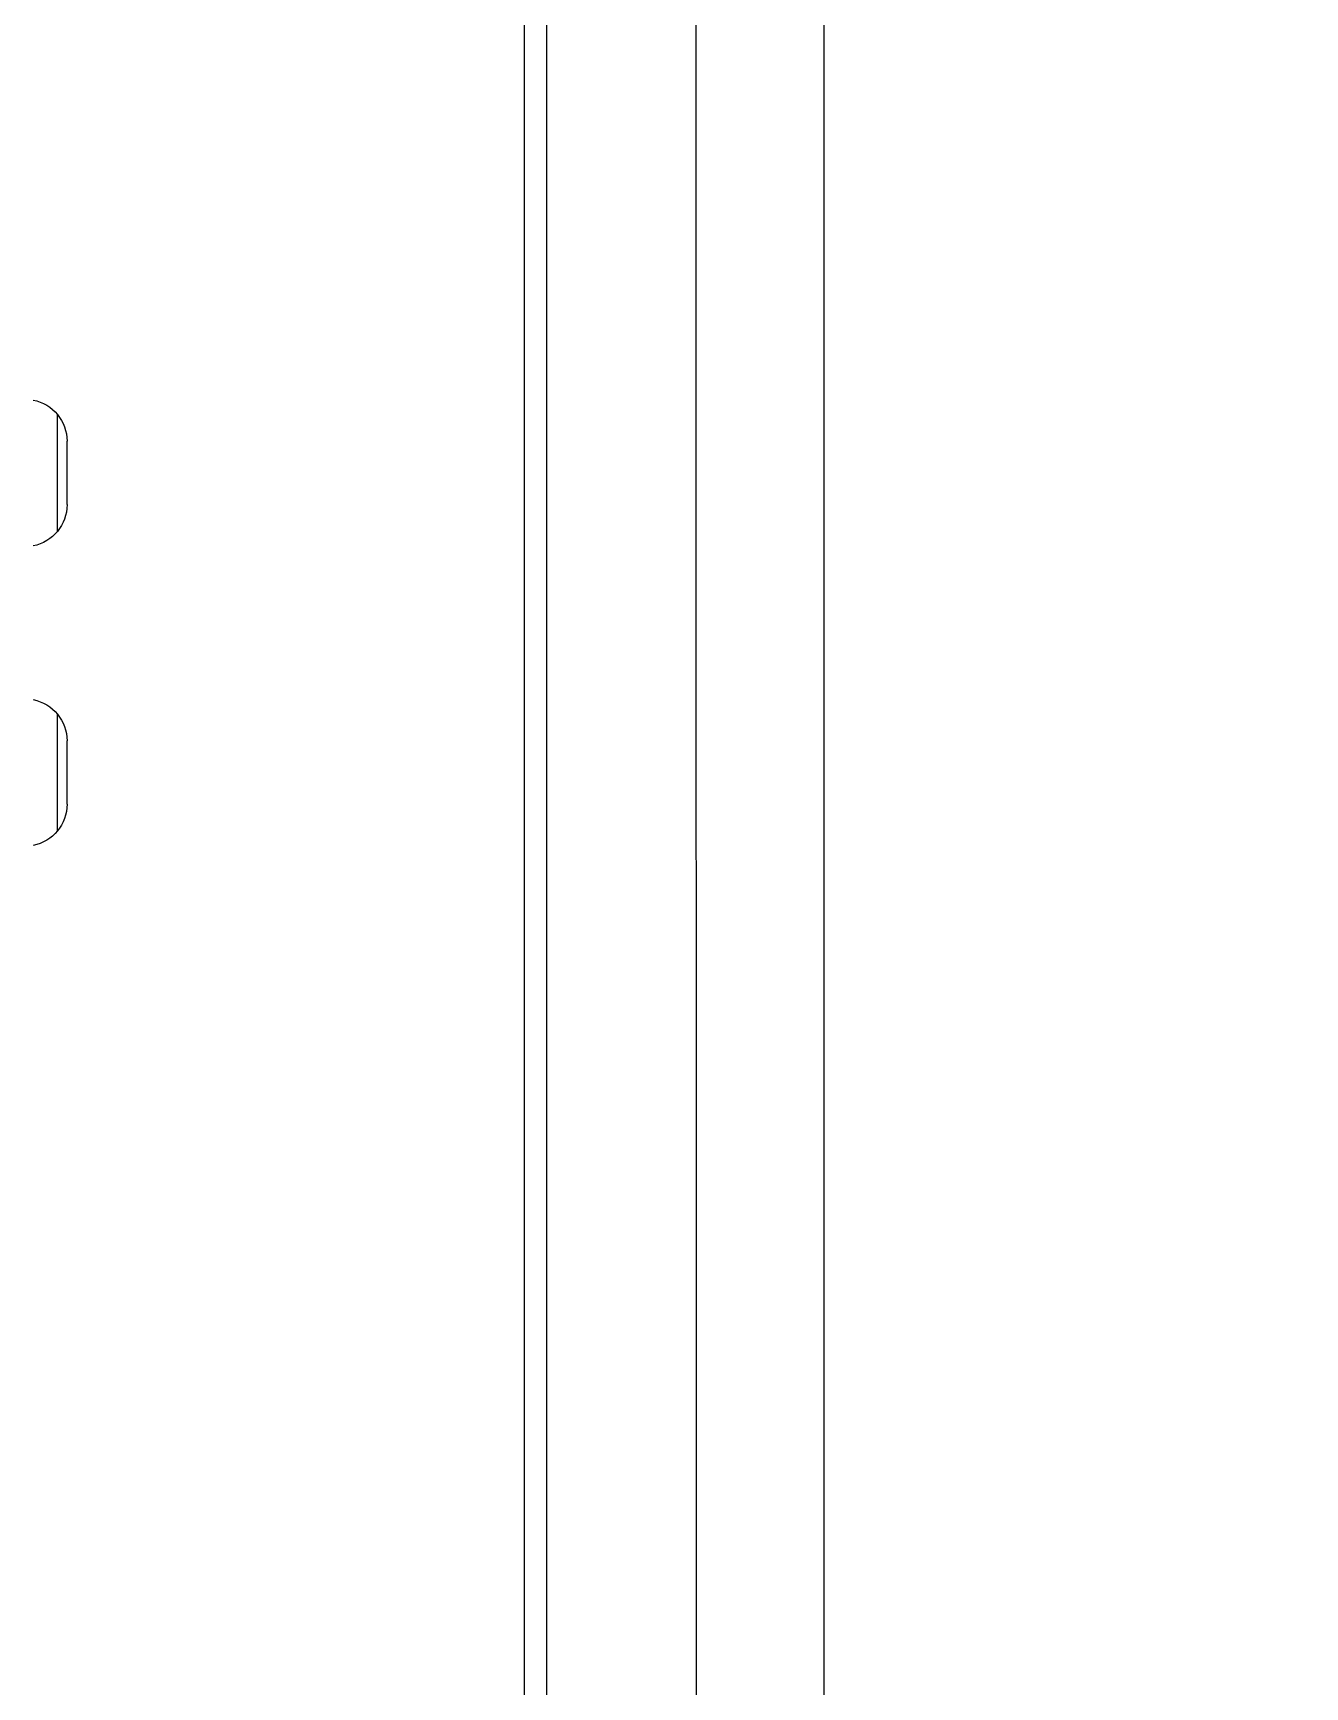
# Model space of a CAD drawing. Header units: inches. Extents: x 21 to 38546, y 13 to 15001.
# Drawn here: x 4380.69 to 4401.91, y 1269.9 to 1297.51 of the extents above; entities that cross this region are included whole.
import ezdxf

# ---------------------------------------------------------------- set-up
doc = ezdxf.new("R2010")
doc.units = ezdxf.units.IN
doc.header["$MEASUREMENT"] = 0
for name, color, linetype in [('pex_boru_dönüş', 5, 'Continuous'), ('pex_boru_gidiş', 1, 'Continuous'), ('RAST-IST-RADYATÖR-DİNAMİK BLOK', 83, 'Continuous')]:
    doc.layers.add(name, color=color, linetype=linetype)
doc.layers.add('Z_MİM_-KM-WALL', color=8, linetype='Continuous', lineweight=25)
doc.layers.add('Z_MİM_-KM-WALL-PLASTER', color=8, linetype='Continuous', lineweight=25)

# ---------------------------------------------------------------- blocks, each defined once
blk = doc.blocks.new('IS_RADYATOR-PLAN-40')
at = {"layer": 'RAST-IST-RADYATÖR-DİNAMİK BLOK', "color": 7}
for p, q in [((-1.411, -2.11), (-3.36, -2.11)), ((-1.857, -2.27), (-2.914, -2.27))]:
    blk.add_line(p, q, dxfattribs=at)
for centre, start, end in [((-2.914, -1.568), 191.1518, 270), ((-1.857, -1.568), 270, 348.8482)]:
    blk.add_arc(centre, 0.702, start, end, dxfattribs=at)
blk = doc.blocks.new('IS_RADYATOR-PLAN-50')
at = {"layer": 'RAST-IST-RADYATÖR-DİNAMİK BLOK', "color": 7}
for p, q in [((-1.411, -2.11), (-3.36, -2.11)), ((-1.857, -2.27), (-2.914, -2.27))]:
    blk.add_line(p, q, dxfattribs=at)
for centre, start, end in [((-2.914, -1.568), 191.1518, 270), ((-1.857, -1.568), 270, 348.8482)]:
    blk.add_arc(centre, 0.702, start, end, dxfattribs=at)
blk = doc.blocks.new('IS_RADYATOR-PLAN-60')
at = {"layer": 'RAST-IST-RADYATÖR-DİNAMİK BLOK', "color": 7}
for p, q in [((-1.411, -2.11), (-3.36, -2.11)), ((-1.857, -2.27), (-2.914, -2.27))]:
    blk.add_line(p, q, dxfattribs=at)
for centre, start, end in [((-2.914, -1.568), 191.1518, 270), ((-1.857, -1.568), 270, 348.8482)]:
    blk.add_arc(centre, 0.702, start, end, dxfattribs=at)
blk = doc.blocks.new('IS_RADYATOR-PLAN-70')
at = {"layer": 'RAST-IST-RADYATÖR-DİNAMİK BLOK', "color": 7}
for p, q in [((-1.411, -2.11), (-3.36, -2.11)), ((-1.857, -2.27), (-2.914, -2.27))]:
    blk.add_line(p, q, dxfattribs=at)
for centre, start, end in [((-2.914, -1.568), 191.1518, 270), ((-1.857, -1.568), 270, 348.8482)]:
    blk.add_arc(centre, 0.702, start, end, dxfattribs=at)
blk = doc.blocks.new('IS_RADYATOR-PLAN-80')
at = {"layer": 'RAST-IST-RADYATÖR-DİNAMİK BLOK', "color": 7}
for p, q in [((-1.411, -2.11), (-3.36, -2.11)), ((-1.857, -2.27), (-2.914, -2.27))]:
    blk.add_line(p, q, dxfattribs=at)
for centre, start, end in [((-2.914, -1.568), 191.1518, 270), ((-1.857, -1.568), 270, 348.8482)]:
    blk.add_arc(centre, 0.702, start, end, dxfattribs=at)
blk = doc.blocks.new('IS_RADYATOR-PLAN-90')
at = {"layer": 'RAST-IST-RADYATÖR-DİNAMİK BLOK', "color": 7}
for p, q in [((-1.411, -2.11), (-3.36, -2.11)), ((-1.857, -2.27), (-2.914, -2.27))]:
    blk.add_line(p, q, dxfattribs=at)
for centre, start, end in [((-2.914, -1.568), 191.1518, 270), ((-1.857, -1.568), 270, 348.8482)]:
    blk.add_arc(centre, 0.702, start, end, dxfattribs=at)
blk = doc.blocks.new('IS_RADYATOR-PLAN-100')
at = {"layer": 'RAST-IST-RADYATÖR-DİNAMİK BLOK', "color": 7}
for p, q in [((-1.411, -2.11), (-3.36, -2.11)), ((-1.857, -2.27), (-2.914, -2.27))]:
    blk.add_line(p, q, dxfattribs=at)
for centre, start, end in [((-2.914, -1.568), 191.1518, 270), ((-1.857, -1.568), 270, 348.8482)]:
    blk.add_arc(centre, 0.702, start, end, dxfattribs=at)
blk = doc.blocks.new('IS_RADYATOR-PLAN-110')
at = {"layer": 'RAST-IST-RADYATÖR-DİNAMİK BLOK', "color": 7}
for p, q in [((-1.411, -2.11), (-3.36, -2.11)), ((-1.857, -2.27), (-2.914, -2.27))]:
    blk.add_line(p, q, dxfattribs=at)
for centre, start, end in [((-2.914, -1.568), 191.1518, 270), ((-1.857, -1.568), 270, 348.8482)]:
    blk.add_arc(centre, 0.702, start, end, dxfattribs=at)
blk = doc.blocks.new('IS_RADYATOR-PLAN-120')
at = {"layer": 'RAST-IST-RADYATÖR-DİNAMİK BLOK', "color": 7}
for p, q in [((-1.411, -2.11), (-3.36, -2.11)), ((-1.857, -2.27), (-2.914, -2.27))]:
    blk.add_line(p, q, dxfattribs=at)
for centre, start, end in [((-2.914, -1.568), 191.1518, 270), ((-1.857, -1.568), 270, 348.8482)]:
    blk.add_arc(centre, 0.702, start, end, dxfattribs=at)
blk = doc.blocks.new('IS_RADYATOR-PLAN-130')
at = {"layer": 'RAST-IST-RADYATÖR-DİNAMİK BLOK', "color": 7}
for p, q in [((-1.411, -2.11), (-3.36, -2.11)), ((-1.857, -2.27), (-2.914, -2.27))]:
    blk.add_line(p, q, dxfattribs=at)
for centre, start, end in [((-2.914, -1.568), 191.1518, 270), ((-1.857, -1.568), 270, 348.8482)]:
    blk.add_arc(centre, 0.702, start, end, dxfattribs=at)
blk = doc.blocks.new('IS_RADYATOR-PLAN-140')
at = {"layer": 'RAST-IST-RADYATÖR-DİNAMİK BLOK', "color": 7}
for p, q in [((-1.411, -2.11), (-3.36, -2.11)), ((-1.857, -2.27), (-2.914, -2.27))]:
    blk.add_line(p, q, dxfattribs=at)
for centre, start, end in [((-2.914, -1.568), 191.1518, 270), ((-1.857, -1.568), 270, 348.8482)]:
    blk.add_arc(centre, 0.702, start, end, dxfattribs=at)
blk = doc.blocks.new('IS_RADYATOR-PLAN-150')
at = {"layer": 'RAST-IST-RADYATÖR-DİNAMİK BLOK', "color": 7}
for p, q in [((-6.411, -2.11), (-8.36, -2.11)), ((-6.857, -2.27), (-7.914, -2.27))]:
    blk.add_line(p, q, dxfattribs=at)
for centre, start, end in [((-7.914, -1.568), 191.1518, 270), ((-6.857, -1.568), 270, 348.8482)]:
    blk.add_arc(centre, 0.702, start, end, dxfattribs=at)
blk = doc.blocks.new('IS_RADYATOR-PLAN-160')
at = {"layer": 'RAST-IST-RADYATÖR-DİNAMİK BLOK', "color": 7}
for p, q in [((-6.411, -2.11), (-8.36, -2.11)), ((-6.857, -2.27), (-7.914, -2.27))]:
    blk.add_line(p, q, dxfattribs=at)
for centre, start, end in [((-7.914, -1.568), 191.1518, 270), ((-6.857, -1.568), 270, 348.8482)]:
    blk.add_arc(centre, 0.702, start, end, dxfattribs=at)
blk = doc.blocks.new('IS_RADYATOR-PLAN-170')
at = {"layer": 'RAST-IST-RADYATÖR-DİNAMİK BLOK', "color": 7}
for p, q in [((-6.411, -2.11), (-8.36, -2.11)), ((-6.857, -2.27), (-7.914, -2.27))]:
    blk.add_line(p, q, dxfattribs=at)
for centre, start, end in [((-7.914, -1.568), 191.1518, 270), ((-6.857, -1.568), 270, 348.8482)]:
    blk.add_arc(centre, 0.702, start, end, dxfattribs=at)
blk = doc.blocks.new('IS_RADYATOR-PLAN-180')
at = {"layer": 'RAST-IST-RADYATÖR-DİNAMİK BLOK', "color": 7}
for p, q in [((-6.411, -2.11), (-8.36, -2.11)), ((-6.857, -2.27), (-7.914, -2.27))]:
    blk.add_line(p, q, dxfattribs=at)
for centre, start, end in [((-7.914, -1.568), 191.1518, 270), ((-6.857, -1.568), 270, 348.8482)]:
    blk.add_arc(centre, 0.702, start, end, dxfattribs=at)
blk = doc.blocks.new('IS_RADYATOR-PLAN-190')
at = {"layer": 'RAST-IST-RADYATÖR-DİNAMİK BLOK', "color": 7}
for p, q in [((-6.411, -2.11), (-8.36, -2.11)), ((-6.857, -2.27), (-7.914, -2.27))]:
    blk.add_line(p, q, dxfattribs=at)
for centre, start, end in [((-7.914, -1.568), 191.1518, 270), ((-6.857, -1.568), 270, 348.8482)]:
    blk.add_arc(centre, 0.702, start, end, dxfattribs=at)
blk = doc.blocks.new('IS_RADYATOR-PLAN-200')
at = {"layer": 'RAST-IST-RADYATÖR-DİNAMİK BLOK', "color": 7}
for p, q in [((-1.411, -2.11), (-3.36, -2.11)), ((-1.857, -2.27), (-2.914, -2.27))]:
    blk.add_line(p, q, dxfattribs=at)
for centre, start, end in [((-2.914, -1.568), 191.1518, 270), ((-1.857, -1.568), 270, 348.8482)]:
    blk.add_arc(centre, 0.702, start, end, dxfattribs=at)
blk = doc.blocks.new('IS_U4727')
for name, p in [('IS_RADYATOR-PLAN-40', (0, 0)), ('IS_RADYATOR-PLAN-50', (0, 0)), ('IS_RADYATOR-PLAN-60', (0, 0)), ('IS_RADYATOR-PLAN-70', (0, 0)), ('IS_RADYATOR-PLAN-80', (0, 0)), ('IS_RADYATOR-PLAN-90', (0, 0)), ('IS_RADYATOR-PLAN-100', (0, 0)), ('IS_RADYATOR-PLAN-110', (0, 0)), ('IS_RADYATOR-PLAN-120', (0, 0)), ('IS_RADYATOR-PLAN-130', (0, 0)), ('IS_RADYATOR-PLAN-140', (0, 0)), ('IS_RADYATOR-PLAN-150', (0, 0)), ('IS_RADYATOR-PLAN-160', (0, 0)), ('IS_RADYATOR-PLAN-170', (0, 0)), ('IS_RADYATOR-PLAN-180', (0, 0)), ('IS_RADYATOR-PLAN-190', (0, 0)), ('IS_RADYATOR-PLAN-200', (-5, 0))]:
    blk.add_blockref(name, p)

msp = doc.modelspace()

# ---------------------------------------------------------------- linework, layer by layer
at = {"layer": 'pex_boru_dönüş'}
msp.add_lwpolyline([(4545.784, 1876.331), (4545.784, 1808.231), (4388.884, 1808.231), (4388.884, 1014.263), (4371.988, 1014.263), (4371.988, 1520.78)], dxfattribs=at)
at = {"layer": 'pex_boru_gidiş'}
msp.add_lwpolyline([(4550.784, 1869.331), (4550.784, 1803.231), (4393.884, 1803.231), (4393.884, 1014.263), (4371.988, 1014.263), (4371.988, 1525.78)], dxfattribs=at)
at = {"layer": 'Z_MİM_-KM-WALL'}
msp.add_line((4391.758, 1002.083), (4391.757, 1407.083), dxfattribs=at)
at = {"layer": 'Z_MİM_-KM-WALL-PLASTER'}
msp.add_lwpolyline([(4389.258, 1357.083), (4389.258, 1004.583), (3999.258, 1004.583), (3999.258, 1029.583), (3894.257, 1029.583), (3894.258, 1004.583), (3729.258, 1004.583), (3729.258, 1644.583), (3844.257, 1644.583), (3844.257, 1634.583), (3999.258, 1634.583), (3999.258, 1644.583), (4391.758, 1644.582)], dxfattribs=at)

# ---------------------------------------------------------------- block references
at = {"layer": 'RAST-IST-RADYATÖR-DİNAMİK BLOK', "xscale": -1, "rotation": 90}
msp.add_blockref('IS_U4727', (4378.988, 1282.78), dxfattribs=at)

doc.saveas('drawing.dxf')
